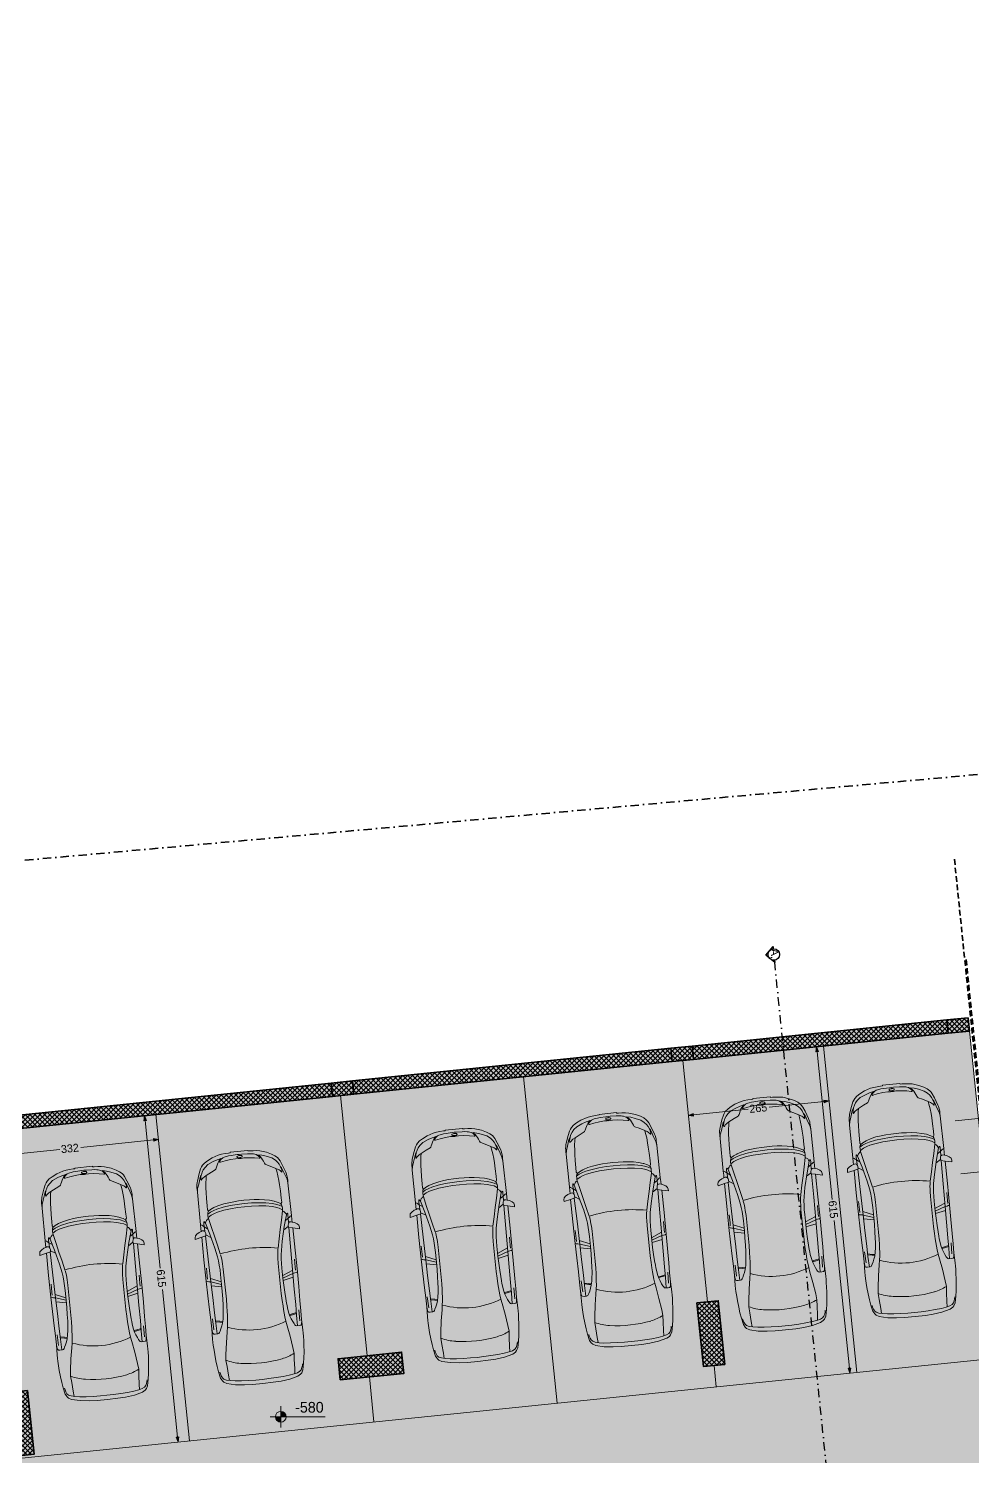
# Model space of a CAD drawing. Header units: millimetres. Extents: x 635850 to 824661, y -5878409 to -5774454.
# Drawn here: x 657951 to 675643, y -5801433 to -5774668 of the extents above; entities that cross this region are included whole.
import ezdxf

# ---------------------------------------------------------------- set-up
doc = ezdxf.new("R2010")
doc.units = ezdxf.units.MM
doc.header["$MEASUREMENT"] = 0
doc.linetypes.add('Dot & Dashed', pattern=[335.138881, 158.75, -88.194444, 0, -88.194437])
doc.linetypes.add('Hidden Line', pattern=[158.75, 105.833333, -52.916667])
for name, color, linetype, lineweight, true_color in [('A - Ndertesa 2 - 2D Drafting_Pen_No__102', 7, 'Continuous', 13, 0xcccccc), ('A - Ndertesa 2 - 2D Drafting_Pen_No__82', 7, 'Continuous', 20, 0xaaaaaa), ('A - Ndertesa 2 - Muret_Pen_No__82', 7, 'Continuous', 20, 0xaaaaaa), ('A - Ndertesa 2 - Veturat_Pen_No__102', 7, 'Continuous', 13, 0xcccccc), ('A - Ndertesa 2 - Vija e Prerjes_Pen_No__48', 7, 'Continuous', 25, 0xa80f02), ('A - Ndertesa 4 - Parcelat_Pen_No__8', 7, 'Continuous', 35, 0xa80f02), ('A - Ndërtesa 2 - Dimensionimi Bazik _Pen_No__102', 7, 'Continuous', 13, 0xcccccc), ('A - Ndërtesa 2 - Dimensionimi Bazik _Pen_No__82', 7, 'Continuous', 20, 0xaaaaaa)]:
    doc.layers.add(name, color=color, linetype=linetype, lineweight=lineweight, true_color=true_color)
for name, color, linetype, lineweight in [('A - Ndertesa 2 - 2D Drafting_Pen_No__121', 255, 'Continuous', 0), ('A - Ndertesa 2 - 2D Drafting_Pen_No__2', 8, 'Continuous', 15), ('A - Ndertesa 2 - 2D Drafting_Pen_No__6', 5, 'Continuous', 35), ('A - Ndertesa 2 - Kuotat_Pen_No__101', 252, 'Continuous', 13), ('A - Ndertesa 2 - Muret_Pen_No__22', 8, 'Continuous', 35), ('A - Ndërtesa 2 - Shtyllat_Pen_No__101', 252, 'Continuous', 13), ('A - Ndërtesa 2 - Shtyllat_Pen_No__22', 8, 'Continuous', 35), ('Drawing & Figure_Pen_No__6', 5, 'Continuous', 35)]:
    doc.layers.add(name, color=color, linetype=linetype, lineweight=lineweight)
for name, color, linetype in [('A - Ndertesa 2 - Kuotat', 7, 'Continuous'), ('A - Ndertesa 2 - Muret', 7, 'Continuous'), ('A - Ndertesa 2 - Vija e Prerjes', 7, 'Continuous'), ('A - Ndërtesa 2 - Dimensionimi Bazik', 7, 'Continuous'), ('A - Ndërtesa 2 - Shtyllat', 7, 'Continuous')]:
    doc.layers.add(name, color=color, linetype=linetype)
doc.styles.add('GENERATED_STYLE_1', font='GOTHIC.TTF')
doc.dimstyles.new('GENERATED_STYLE__1', dxfattribs={"dimtxt": 150, "dimasz": 91.78744, "dimexe": 0.18, "dimexo": 0.0625, "dimgap": 0, "dimtad": 0, "dimdec": 0, "dimlfac": 0.1, "dimzin": 0, "dimdsep": 46, "dimtxsty": 'GENERATED_STYLE_1', "dimblk": 'ARROWHEAD_5', "dimblk1": 'ARROWHEAD_5', "dimblk2": 'ARROWHEAD_5', "dimcen": 0.09, "dimse1": 1, "dimse2": 1, "dimclrd": 256, "dimclre": 256, "dimclrt": 256, "dimadec": 0, "dimazin": 0, "dimtfac": 1, "dimtdec": 4, "dimtmove": 0, "dimatfit": 3, "dimfxl": 0, "dimtolj": 1, "dimtzin": 0, "dimarcsym": 0})
pattern_1 = [(45, (664183.82, -5827429.525), (-45.96194, 45.96194), []), (135, (664183.82, -5827429.525), (45.96194, 45.96194), [])]

# ---------------------------------------------------------------- blocks, each defined once
blk = doc.blocks.new('Wall_44', base_point=(675560, -5793211))
at = {"layer": 'A - Ndertesa 2 - Muret_Pen_No__82', "linetype": 'Continuous', "lineweight": 20, "true_color": 0xaaaaaa}
h = blk.add_hatch(dxfattribs=at)
h.set_pattern_fill('Concrete_Block', color=253, style=0, pattern_type=2)
h.set_pattern_definition(pattern_1)
h.paths.add_polyline_path([(670387, -5793741), (670413, -5793990), (675188, -5793500), (675162, -5793251)])
h = blk.add_hatch(dxfattribs=at)
h.set_pattern_fill('Concrete_Block', color=253, style=0, pattern_type=2)
h.set_pattern_definition(pattern_1)
h.paths.add_polyline_path([(664021, -5794394), (664046, -5794643), (670015, -5794031), (669990, -5793782)])
h = blk.add_hatch(dxfattribs=at)
h.set_pattern_fill('Concrete_Block', color=253, style=0, pattern_type=2)
h.set_pattern_definition(pattern_1)
h.paths.add_polyline_path([(657406, -5795073), (657431, -5795322), (663648, -5794684), (663623, -5794435)])
h = blk.add_hatch(dxfattribs=at)
h.set_pattern_fill('Concrete_Block', color=253, style=0, pattern_type=2)
h.set_pattern_definition(pattern_1)
h.paths.add_polyline_path([(652531, -5795573), (652557, -5795822), (657033, -5795363), (657008, -5795114)])
h = blk.add_hatch(dxfattribs=at)
h.set_pattern_fill('Concrete_Block', color=253, style=0, pattern_type=2)
h.set_pattern_definition(pattern_1)
h.paths.add_polyline_path([(645663, -5796278), (645688, -5796526), (650468, -5796036), (650442, -5795787)])
h = blk.add_hatch(dxfattribs=at)
h.set_pattern_fill('Concrete_Block', color=253, style=0, pattern_type=2)
h.set_pattern_definition(pattern_1)
h.paths.add_polyline_path([(650840, -5795747), (650866, -5795995), (652159, -5795863), (652133, -5795614)])
at = {"layer": 'A - Ndertesa 2 - Muret_Pen_No__22', "color": 8, "linetype": 'Continuous', "lineweight": 35, "flags": 128}
for points in [[(675162, -5793251), (670387, -5793741)], [(670413, -5793990), (675188, -5793500)], [(669990, -5793782), (664021, -5794394)], [(664046, -5794643), (670015, -5794031)], [(663623, -5794435), (657406, -5795073)], [(657431, -5795322), (663648, -5794684)], [(657008, -5795114), (652531, -5795573)], [(652557, -5795822), (657033, -5795363)], [(650442, -5795787), (645663, -5796278)], [(652133, -5795614), (650840, -5795747)], [(650866, -5795995), (652159, -5795863)], [(645688, -5796526), (650468, -5796036)]]:
    blk.add_lwpolyline(points, dxfattribs=at)
blk = doc.blocks.new('Column_64', base_point=(663835, -5794539))
at = {"layer": 'A - Ndërtesa 2 - Shtyllat_Pen_No__101', "linetype": 'Continuous', "lineweight": 13}
h = blk.add_hatch(dxfattribs=at)
h.set_pattern_fill('Concrete_Block', color=252, style=0, pattern_type=2)
h.set_pattern_definition(pattern_1)
h.paths.add_polyline_path([(663623, -5794435), (663648, -5794684), (664046, -5794643), (664021, -5794394)])
at = {"layer": 'A - Ndërtesa 2 - Shtyllat_Pen_No__22', "color": 8, "linetype": 'Continuous', "lineweight": 35, "flags": 128}
blk.add_lwpolyline([(663623, -5794435), (664021, -5794394), (664046, -5794643), (663648, -5794684)], close=True, dxfattribs=at)
blk = doc.blocks.new('Column_74', base_point=(670201, -5793886))
at = {"layer": 'A - Ndërtesa 2 - Shtyllat_Pen_No__101', "linetype": 'Continuous', "lineweight": 13}
h = blk.add_hatch(dxfattribs=at)
h.set_pattern_fill('Concrete_Block', color=252, style=0, pattern_type=2)
h.set_pattern_definition(pattern_1)
h.paths.add_polyline_path([(669990, -5793782), (670015, -5794031), (670413, -5793990), (670387, -5793741)])
at = {"layer": 'A - Ndërtesa 2 - Shtyllat_Pen_No__22', "color": 8, "linetype": 'Continuous', "lineweight": 35, "flags": 128}
blk.add_lwpolyline([(669990, -5793782), (670387, -5793741), (670413, -5793990), (670015, -5794031)], close=True, dxfattribs=at)
blk = doc.blocks.new('Column_75', base_point=(675374, -5793355))
at = {"layer": 'A - Ndërtesa 2 - Shtyllat_Pen_No__101', "linetype": 'Continuous', "lineweight": 13}
h = blk.add_hatch(dxfattribs=at)
h.set_pattern_fill('Concrete_Block', color=252, style=0, pattern_type=2)
h.set_pattern_definition(pattern_1)
h.paths.add_polyline_path([(675162, -5793251), (675188, -5793500), (675586, -5793459), (675560, -5793211)])
at = {"layer": 'A - Ndërtesa 2 - Shtyllat_Pen_No__22', "color": 8, "linetype": 'Continuous', "lineweight": 35, "flags": 128}
blk.add_lwpolyline([(675162, -5793251), (675560, -5793211), (675586, -5793459), (675188, -5793500)], close=True, dxfattribs=at)
blk = doc.blocks.new('Column_81', base_point=(664368, -5799739))
at = {"layer": 'A - Ndërtesa 2 - Shtyllat_Pen_No__101', "linetype": 'Continuous', "lineweight": 13}
h = blk.add_hatch(dxfattribs=at)
h.set_pattern_fill('Concrete_Block', color=252, style=0, pattern_type=2)
h.set_pattern_definition(pattern_1)
h.paths.add_polyline_path([(663792, -5799999), (664985, -5799876), (664944, -5799478), (663751, -5799601)])
at = {"layer": 'A - Ndërtesa 2 - Shtyllat_Pen_No__22', "color": 8, "linetype": 'Continuous', "lineweight": 35, "flags": 128}
blk.add_lwpolyline([(663792, -5799999), (663751, -5799601), (664944, -5799478), (664985, -5799876)], close=True, dxfattribs=at)
blk = doc.blocks.new('Column_90', base_point=(670739, -5799133))
at = {"layer": 'A - Ndërtesa 2 - Shtyllat_Pen_No__101', "linetype": 'Continuous', "lineweight": 13}
h = blk.add_hatch(dxfattribs=at)
h.set_pattern_fill('Concrete_Block', color=252, style=0, pattern_type=2)
h.set_pattern_definition(pattern_1)
h.paths.add_polyline_path([(670479, -5798556), (670602, -5799750), (671000, -5799709), (670877, -5798515)])
at = {"layer": 'A - Ndërtesa 2 - Shtyllat_Pen_No__22', "color": 8, "linetype": 'Continuous', "lineweight": 35, "flags": 128}
blk.add_lwpolyline([(670479, -5798556), (670877, -5798515), (671000, -5799709), (670602, -5799750)], close=True, dxfattribs=at)
blk = doc.blocks.new('Column_97', base_point=(657794, -5800815))
at = {"layer": 'A - Ndërtesa 2 - Shtyllat_Pen_No__101', "linetype": 'Continuous', "lineweight": 13}
h = blk.add_hatch(dxfattribs=at)
h.set_pattern_fill('Concrete_Block', color=252, style=0, pattern_type=2)
h.set_pattern_definition(pattern_1)
h.paths.add_polyline_path([(657533, -5800239), (657656, -5801432), (658054, -5801392), (657931, -5800198)])
at = {"layer": 'A - Ndërtesa 2 - Shtyllat_Pen_No__22', "color": 8, "linetype": 'Continuous', "lineweight": 35, "flags": 128}
blk.add_lwpolyline([(657533, -5800239), (657931, -5800198), (658054, -5801392), (657656, -5801432)], close=True, dxfattribs=at)
blk = doc.blocks.new('Car 05 25_2')
at = {"layer": 'A - Ndertesa 2 - Veturat_Pen_No__102', "color": 254, "linetype": 'Continuous', "lineweight": 13, "true_color": 0xcccccc}
for p, q in [((125, 791), (129, 820)), ((129, 820), (139, 832)), ((139, 832), (165, 840)), ((165, 840), (195, 844)), ((195, 844), (231, 846)), ((211, 809), (418, 816)), ((1115, 809), (1109, 774)), ((1120, 833), (1115, 809)), ((1121, 838), (1120, 836)), ((1120, 836), (1120, 833)), ((1130, 859), (1121, 838)), ((1163, 830), (1220, 829)), ((1220, 829), (1370, 831)), ((1958, 858), (1977, 777)), ((2075, 836), (2068, 858)), ((2070, 800), (2075, 809)), ((2075, 809), (2075, 836)), ((2148, 790), (2167, 814)), ((2167, 814), (2182, 834)), ((2182, 834), (2193, 856)), ((2808, 853), (2877, 843)), ((2877, 843), (2954, 814)), ((2904, 833), (2905, 833)), ((2954, 814), (3076, 775)), ((-768, 602), (-783, 510)), ((-768, 602), (-751, 670)), ((-764, 617), (-666, 624)), ((-729, 716), (-751, 670)), ((-701, 743), (-729, 716)), ((-665, 761), (-701, 743)), ((-666, 624), (-501, 634)), ((-627, 772), (-665, 761)), ((-595, 778), (-627, 772)), ((-501, 634), (-383, 642)), ((-383, 642), (-274, 631)), ((-274, 631), (-56, 601)), ((-56, 601), (146, 567)), ((126, 744), (125, 791)), ((327, 762), (125, 756)), ((132, 723), (126, 744)), ((147, 711), (132, 723)), ((146, 567), (233, 552)), ((171, 697), (147, 711)), ((213, 677), (171, 697)), ((266, 655), (213, 677)), ((233, 552), (315, 541)), ((319, 636), (266, 655)), ((315, 541), (384, 535)), ((393, 618), (319, 636)), ((522, 765), (327, 762)), ((339, 683), (330, 634)), ((355, 762), (339, 683)), ((357, 683), (347, 629)), ((373, 763), (357, 683)), ((475, 607), (393, 618)), ((521, 602), (475, 607)), ((570, 597), (521, 602)), ((814, 769), (522, 765)), ((653, 591), (570, 597)), ((773, 585), (653, 591)), ((907, 580), (773, 585)), ((1109, 774), (814, 769)), ((1042, 578), (907, 580)), ((1036, 773), (997, 579)), ((1042, 578), (1108, 774)), ((1228, 578), (1042, 578)), ((1173, 775), (1090, 578)), ((1109, 774), (1538, 780)), ((1316, 580), (1228, 578)), ((1403, 584), (1316, 580)), ((1484, 590), (1403, 584)), ((1562, 601), (1484, 590)), ((1538, 780), (1975, 786)), ((1554, 533), (1597, 541)), ((1730, 634), (1562, 601)), ((1597, 541), (1597, 541)), ((1611, 544), (1780, 582)), ((2000, 702), (1730, 634)), ((1780, 582), (1953, 621)), ((1939, 686), (1996, 777)), ((1953, 621), (2122, 660)), ((1977, 777), (2020, 777)), ((2000, 702), (2214, 763)), ((2020, 777), (2044, 783)), ((2044, 783), (2063, 792)), ((2063, 792), (2070, 800)), ((2069, 788), (2065, 794)), ((2069, 788), (2148, 790)), ((2107, 732), (2148, 790)), ((2122, 660), (2294, 698)), ((2148, 790), (2206, 792)), ((2206, 792), (2227, 791)), ((2227, 770), (2214, 763)), ((2214, 763), (2238, 752)), ((2227, 791), (2233, 790)), ((2234, 774), (2227, 770)), ((2233, 790), (2238, 787)), ((2238, 777), (2234, 774)), ((2241, 784), (2238, 787)), ((2238, 777), (2241, 781)), ((2238, 752), (2259, 740)), ((2241, 781), (2241, 784)), ((2259, 740), (2269, 731)), ((2269, 731), (2279, 722)), ((2279, 722), (2294, 698)), ((2294, 698), (2317, 701)), ((2294, 698), (2294, 698)), ((2317, 701), (2346, 703)), ((2355, 640), (2317, 701)), ((2346, 703), (2379, 702)), ((2380, 575), (2355, 640)), ((2410, 649), (2379, 702)), ((2379, 702), (2411, 694)), ((2397, 514), (2380, 575)), ((2436, 583), (2410, 649)), ((2411, 694), (2411, 694)), ((2429, 682), (2411, 694)), ((2429, 682), (2457, 700)), ((2429, 682), (2429, 682)), ((2429, 682), (2457, 640)), ((2454, 522), (2436, 583)), ((2457, 700), (2535, 698)), ((2457, 640), (2487, 574)), ((2487, 574), (2492, 562)), ((2492, 562), (2518, 477)), ((2535, 698), (2535, 698)), ((2535, 698), (2673, 696)), ((2673, 696), (2787, 691)), ((2787, 691), (2868, 687)), ((2868, 687), (2960, 679)), ((2960, 679), (2868, 687)), ((2960, 679), (3047, 666)), ((3022, 758), (3024, 762)), ((3024, 754), (3022, 758)), ((3024, 762), (3035, 765)), ((3038, 743), (3024, 754)), ((3035, 765), (3047, 764)), ((3051, 731), (3038, 743)), ((3047, 764), (3061, 763)), ((3047, 666), (3100, 657)), ((3065, 715), (3051, 731)), ((3061, 763), (3090, 757)), ((3077, 698), (3065, 715)), ((3100, 763), (3076, 775)), ((3100, 657), (3077, 698)), ((3090, 757), (3108, 751)), ((3114, 753), (3100, 763)), ((3153, 554), (3100, 657)), ((3108, 751), (3123, 746)), ((3123, 746), (3114, 753)), ((3170, 727), (3123, 746)), ((3190, 476), (3153, 554)), ((3212, 701), (3170, 727)), ((3254, 663), (3212, 701)), ((3302, 603), (3254, 663)), ((3302, 603), (3346, 501)), ((-795, 391), (-802, 259)), ((-783, 510), (-795, 391)), ((384, 535), (454, 530)), ((454, 530), (526, 526)), ((526, 526), (628, 522)), ((628, 522), (757, 518)), ((757, 518), (1323, 518)), ((1323, 518), (1420, 522)), ((1420, 522), (1467, 524)), ((1467, 524), (1511, 528)), ((1511, 528), (1554, 533)), ((2419, 396), (2397, 514)), ((2434, 266), (2419, 396)), ((2478, 401), (2454, 522)), ((2494, 269), (2478, 401)), ((2503, 133), (2494, 269)), ((2518, 477), (2538, 384)), ((2538, 384), (2551, 286)), ((2551, 286), (2560, 194)), ((3199, 467), (3190, 476)), ((3221, 454), (3199, 467)), ((3256, 439), (3221, 454)), ((3288, 425), (3256, 439)), ((3319, 408), (3288, 425)), ((3353, 384), (3319, 408)), ((3325, 377), (3321, 370)), ((3321, 370), (3321, 362)), ((3321, 362), (3338, 277)), ((3328, 380), (3325, 377)), ((3338, 379), (3328, 380)), ((3364, 358), (3338, 379)), ((3338, 277), (3352, 173)), ((3346, 501), (3374, 420)), ((3377, 360), (3353, 384)), ((3397, 316), (3364, 358)), ((3391, 344), (3374, 420)), ((3391, 344), (3377, 360)), ((3408, 289), (3397, 316)), ((3408, 289), (3414, 267)), ((-807, 125), (-808, 0)), ((-807, -125), (-808, 0)), ((-802, 259), (-807, 125)), ((2442, 132), (2434, 266)), ((2444, 0), (2442, 132)), ((2444, 0), (2442, -132)), ((2506, 0), (2503, 133)), ((2560, 194), (2564, 101)), ((2564, 101), (2566, 0)), ((2564, -101), (2566, 0)), ((3352, 173), (3358, 76)), ((3354, 28), (3358, 76)), ((3354, 28), (3354, -1)), ((3354, -28), (3354, 1)), ((3371, 12), (3370, -1)), ((3371, -12), (3370, 1)), ((3372, 24), (3371, 12)), ((3376, 39), (3372, 24)), ((3382, 47), (3376, 39)), ((3386, 48), (3382, 47)), ((3386, 48), (3394, 48)), ((3399, 47), (3394, 48)), ((3404, 39), (3399, 47)), ((3404, 39), (3408, 24)), ((3408, 24), (3410, 8)), ((3410, 8), (3410, 0)), ((3414, 267), (3418, 243)), ((3418, 243), (3424, 201)), ((3424, 201), (3428, 152)), ((3432, 40), (3428, 152)), ((3432, 57), (3432, 57)), ((3432, 0), (3432, 40)), ((3432, 0), (3432, -40)), ((-802, -259), (-807, -125)), ((-795, -391), (-802, -259)), ((2434, -266), (2419, -396)), ((2442, -132), (2434, -266)), ((2503, -133), (2494, -269)), ((2506, 0), (2503, -133)), ((2551, -286), (2560, -194)), ((2560, -194), (2564, -101)), ((3338, -277), (3352, -173)), ((3352, -173), (3358, -76)), ((3354, -28), (3358, -76)), ((3372, -24), (3371, -12)), ((3376, -39), (3372, -24)), ((3382, -47), (3376, -39)), ((3386, -48), (3382, -47)), ((3386, -48), (3394, -48)), ((3399, -47), (3394, -48)), ((3404, -39), (3399, -47)), ((3404, -39), (3408, -24)), ((3408, -24), (3410, -8)), ((3408, -289), (3414, -267)), ((3410, -8), (3410, 0)), ((3414, -267), (3418, -243)), ((3418, -243), (3424, -201)), ((3424, -201), (3428, -152)), ((3432, -40), (3428, -152)), ((3432, -57), (3432, -57)), ((-783, -510), (-795, -391)), ((-768, -602), (-783, -510)), ((315, -541), (384, -535)), ((384, -535), (454, -530)), ((454, -530), (526, -526)), ((526, -526), (628, -522)), ((628, -522), (757, -518)), ((757, -518), (1323, -518)), ((1323, -518), (1420, -522)), ((1420, -522), (1467, -524)), ((1467, -524), (1511, -528)), ((1511, -528), (1554, -533)), ((1554, -533), (1597, -541)), ((2397, -514), (2380, -575)), ((2419, -396), (2397, -514)), ((2454, -522), (2436, -583)), ((2478, -401), (2454, -522)), ((2494, -269), (2478, -401)), ((2492, -562), (2518, -477)), ((2518, -477), (2538, -384)), ((2538, -384), (2551, -286)), ((3190, -476), (3153, -554)), ((3199, -467), (3190, -476)), ((3221, -454), (3199, -467)), ((3256, -439), (3221, -454)), ((3288, -425), (3256, -439)), ((3319, -408), (3288, -425)), ((3302, -603), (3346, -501)), ((3353, -384), (3319, -408)), ((3321, -362), (3338, -277)), ((3321, -370), (3321, -362)), ((3325, -377), (3321, -370)), ((3328, -380), (3325, -377)), ((3338, -379), (3328, -380)), ((3364, -358), (3338, -379)), ((3346, -501), (3374, -420)), ((3377, -360), (3353, -384)), ((3397, -316), (3364, -358)), ((3391, -344), (3374, -420)), ((3391, -344), (3377, -360)), ((3408, -289), (3397, -316)), ((-768, -602), (-751, -670)), ((-764, -617), (-666, -624)), ((-729, -716), (-751, -670)), ((-701, -743), (-729, -716)), ((-665, -761), (-701, -743)), ((-666, -624), (-501, -634)), ((-627, -772), (-665, -761)), ((-595, -778), (-627, -772)), ((-501, -634), (-383, -642)), ((-383, -642), (-274, -631)), ((-274, -631), (-56, -601)), ((-56, -601), (146, -567)), ((126, -744), (125, -791)), ((327, -762), (125, -756)), ((125, -791), (129, -820)), ((132, -723), (126, -744)), ((147, -711), (132, -723)), ((146, -567), (233, -552)), ((171, -697), (147, -711)), ((213, -677), (171, -697)), ((266, -655), (213, -677)), ((233, -552), (315, -541)), ((319, -636), (266, -655)), ((393, -618), (319, -636)), ((522, -765), (327, -762)), ((339, -683), (330, -634)), ((355, -762), (339, -683)), ((357, -683), (347, -629)), ((373, -763), (357, -683)), ((475, -607), (393, -618)), ((521, -602), (475, -607)), ((570, -597), (521, -602)), ((814, -769), (522, -765)), ((653, -591), (570, -597)), ((773, -585), (653, -591)), ((907, -580), (773, -585)), ((1109, -774), (814, -769)), ((1042, -578), (907, -580)), ((1036, -773), (997, -579)), ((1042, -578), (1108, -774)), ((1228, -578), (1042, -578)), ((1173, -775), (1090, -578)), ((1109, -774), (1538, -780)), ((1115, -809), (1109, -774)), ((1316, -580), (1228, -578)), ((1403, -584), (1316, -580)), ((1484, -590), (1403, -584)), ((1562, -601), (1484, -590)), ((1538, -780), (1975, -786)), ((1730, -634), (1562, -601)), ((1597, -541), (1597, -541)), ((1611, -544), (1780, -582)), ((2000, -702), (1730, -634)), ((1780, -582), (1953, -621)), ((1939, -686), (1996, -777)), ((1953, -621), (2122, -660)), ((1958, -858), (1977, -777)), ((1977, -777), (2020, -777)), ((2000, -702), (2214, -763)), ((2020, -777), (2044, -783)), ((2044, -783), (2063, -792)), ((2063, -792), (2070, -800)), ((2069, -788), (2065, -794)), ((2069, -788), (2148, -790)), ((2070, -800), (2075, -809)), ((2107, -732), (2148, -790)), ((2122, -660), (2294, -698)), ((2148, -790), (2167, -814)), ((2148, -790), (2206, -792)), ((2206, -792), (2227, -791)), ((2214, -763), (2238, -752)), ((2227, -770), (2214, -763)), ((2234, -774), (2227, -770)), ((2227, -791), (2233, -790)), ((2233, -790), (2238, -787)), ((2238, -777), (2234, -774)), ((2238, -752), (2259, -740)), ((2238, -777), (2241, -781)), ((2241, -784), (2238, -787)), ((2241, -781), (2241, -784)), ((2259, -740), (2269, -731)), ((2269, -731), (2279, -722)), ((2279, -722), (2294, -698)), ((2294, -698), (2317, -701)), ((2294, -698), (2294, -698)), ((2355, -640), (2317, -701)), ((2317, -701), (2346, -703)), ((2346, -703), (2379, -702)), ((2380, -575), (2355, -640)), ((2410, -649), (2379, -702)), ((2379, -702), (2411, -694)), ((2436, -583), (2410, -649)), ((2429, -682), (2411, -694)), ((2411, -694), (2411, -694)), ((2429, -682), (2457, -640)), ((2429, -682), (2429, -682)), ((2429, -682), (2457, -700)), ((2457, -640), (2487, -574)), ((2457, -700), (2535, -698)), ((2487, -574), (2492, -562)), ((2535, -698), (2673, -696)), ((2535, -698), (2535, -698)), ((2673, -696), (2787, -691)), ((2787, -691), (2868, -687)), ((2868, -687), (2960, -679)), ((2960, -679), (2868, -687)), ((2954, -814), (3076, -775)), ((2960, -679), (3047, -666)), ((3024, -754), (3022, -758)), ((3022, -758), (3024, -762)), ((3038, -743), (3024, -754)), ((3024, -762), (3035, -765)), ((3035, -765), (3047, -764)), ((3051, -731), (3038, -743)), ((3047, -666), (3100, -657)), ((3047, -764), (3061, -763)), ((3065, -715), (3051, -731)), ((3061, -763), (3090, -757)), ((3077, -698), (3065, -715)), ((3100, -763), (3076, -775)), ((3100, -657), (3077, -698)), ((3090, -757), (3108, -751)), ((3153, -554), (3100, -657)), ((3114, -753), (3100, -763)), ((3108, -751), (3123, -746)), ((3123, -746), (3114, -753)), ((3170, -727), (3123, -746)), ((3212, -701), (3170, -727)), ((3254, -663), (3212, -701)), ((3302, -603), (3254, -663)), ((129, -820), (139, -832)), ((139, -832), (165, -840)), ((165, -840), (195, -844)), ((195, -844), (231, -846)), ((211, -809), (418, -816)), ((1120, -833), (1115, -809)), ((1120, -836), (1120, -833)), ((1121, -838), (1120, -836)), ((1130, -859), (1121, -838)), ((1163, -830), (1220, -829)), ((1220, -829), (1370, -831)), ((2075, -836), (2068, -858)), ((2075, -809), (2075, -836)), ((2167, -814), (2182, -834)), ((2182, -834), (2193, -856)), ((2808, -853), (2877, -843)), ((2877, -843), (2954, -814))]:
    blk.add_line(p, q, dxfattribs=at)
at = {"layer": 'A - Ndertesa 2 - Veturat_Pen_No__102', "color": 254, "linetype": 'Continuous', "lineweight": 13, "true_color": 0xcccccc, "flags": 128}
blk.add_lwpolyline([(-483, -817), (-372, -830), (-252, -841), (-168, -845), (-78, -851), (-24, -852), (40, -852), (231, -846), (400, -848), (591, -852), (857, -856), (1130, -859), (1536, -860), (1958, -858), (1929, -983), (1961, -983), (1997, -975), (2027, -945), (2055, -898), (2068, -858), (2120, -857), (2193, -856), (2808, -853), (2856, -853), (2891, -853), (2923, -852), (2945, -849), (2990, -840), (3014, -833), (3154, -783), (3236, -748), (3269, -728), (3299, -706), (3337, -663), (3374, -604), (3418, -513), (3457, -393), (3468, -331), (3474, -264), (3478, -200), (3479, -165), (3490, -165), (3490, 165), (3479, 165), (3478, 200), (3474, 264), (3468, 331), (3457, 393), (3418, 513), (3374, 604), (3337, 663), (3299, 706), (3269, 728), (3236, 748), (3154, 783), (3014, 833), (2990, 840), (2945, 849), (2923, 852), (2891, 853), (2856, 853), (2808, 853), (2193, 856), (2120, 857), (2068, 858), (2055, 898), (2027, 945), (1997, 975), (1961, 983), (1929, 983), (1958, 858), (1536, 860), (1130, 859), (857, 856), (591, 852), (400, 848), (231, 846), (40, 852), (-24, 852), (-78, 851), (-168, 845), (-252, 841), (-372, 830), (-483, 817), (-585, 801), (-706, 776), (-758, 747), (-785, 722), (-815, 668), (-855, 511), (-875, 345), (-883, 195), (-885, 0), (-883, -195), (-875, -345), (-855, -511), (-815, -668), (-785, -722), (-758, -747), (-706, -776), (-585, -801)], close=True, dxfattribs=at)
at = {"layer": 'A - Ndertesa 2 - Veturat_Pen_No__102', "color": 254, "linetype": 'Continuous', "lineweight": 13, "true_color": 0xcccccc}
for centre, radius, start, end in [((493, 218), 973, 154.1545, 170.9117), ((1650, 0), 1520, 158.6992, 201.3008), ((-1245, 0), 2907, 349.2142, 10.7858), ((1856, -2), 2354, 170.8804, 189.9223), ((493, -218), 973, 191.2305, 205.8455)]:
    blk.add_arc(centre, radius, start, end, dxfattribs=at)
blk = doc.blocks.new('Dimension_1', base_point=(662678, -5800689))
at = {"layer": 'A - Ndertesa 2 - Kuotat_Pen_No__101', "linetype": 'Continuous', "lineweight": 13}
for points in [[(662678, -5800689), (662778, -5800689), (662771, -5800651), (662749, -5800618), (662717, -5800597), (662678, -5800589)], [(662678, -5800689), (662578, -5800689), (662586, -5800727), (662608, -5800760), (662640, -5800782), (662678, -5800789)]]:
    blk.add_hatch(color=252, dxfattribs=at).paths.add_polyline_path(points)
at = {"layer": 'A - Ndertesa 2 - Kuotat_Pen_No__101', "color": 252, "linetype": 'Continuous', "lineweight": 13}
for p, q in [((662678, -5800889), (662678, -5800489)), ((662478, -5800689), (662878, -5800689)), ((662878, -5800689), (663510, -5800689))]:
    blk.add_line(p, q, dxfattribs=at)
blk.add_circle((662678, -5800689), 100, dxfattribs=at)
at = {"layer": 'A - Ndertesa 2 - Kuotat_Pen_No__101', "color": 252, "lineweight": 13, "insert": (662947, -5800614), "char_height": 200, "attachment_point": 7, "style": 'GENERATED_STYLE_1'}
blk.add_mtext('\\A1;{\\pql;\\fCentury Gothic|b0|i0|c0|p34;-580}', dxfattribs=at)
blk = doc.blocks.new('*D1481', base_point=(664184, -5827430))
at = {"layer": 'A - Ndërtesa 2 - Dimensionimi Bazik _Pen_No__102', "linetype": 'Continuous', "lineweight": 13, "true_color": 0xcccccc}
for points in [[(672720, -5793753), (672705, -5793849), (672755, -5793844)], [(673348, -5799872), (673363, -5799776), (673313, -5799781)]]:
    blk.add_hatch(color=254, dxfattribs=at).paths.add_polyline_path(points)
at = {"layer": 'A - Ndërtesa 2 - Dimensionimi Bazik _Pen_No__102', "color": 254, "linetype": 'Continuous', "lineweight": 13, "true_color": 0xcccccc}
for p, q in [((672720, -5793753), (672705, -5793849)), ((672755, -5793844), (672705, -5793849)), ((672720, -5793753), (672755, -5793844)), ((673014, -5796614), (672730, -5793846)), ((673338, -5799779), (673054, -5797011)), ((673313, -5799781), (673363, -5799776)), ((673348, -5799872), (673313, -5799781)), ((673348, -5799872), (673363, -5799776))]:
    blk.add_line(p, q, dxfattribs=at)
at = {"layer": 'A - Ndërtesa 2 - Dimensionimi Bazik _Pen_No__82', "color": 253, "lineweight": 20, "true_color": 0xaaaaaa, "insert": (672941, -5796645), "char_height": 150, "attachment_point": 7, "rotation": 275.8571, "style": 'GENERATED_STYLE_1'}
blk.add_mtext('\\A1;{\\pql;\\fCentury Gothic|b0|i0|c0|p34;615}', dxfattribs=at)
blk = doc.blocks.new('ARROWHEAD_5')
at = {"linetype": 'Continuous', "lineweight": 0}
blk.add_hatch(color=0, dxfattribs=at).paths.add_polyline_path([(-1, 0.2679), (0, 0), (-1, -0.2679)])
at = {"color": 0, "linetype": 'Continuous', "lineweight": 0}
blk.add_line((0, 0), (-1, 0), dxfattribs=at)
blk = doc.blocks.new('*D1482', base_point=(664184, -5827430))
at = {"layer": 'A - Ndërtesa 2 - Dimensionimi Bazik _Pen_No__102', "linetype": 'Continuous', "lineweight": 13, "true_color": 0xcccccc}
for points in [[(672956, -5794769), (672860, -5794754), (672865, -5794803)], [(670320, -5795039), (670415, -5795055), (670410, -5795005)]]:
    blk.add_hatch(color=254, dxfattribs=at).paths.add_polyline_path(points)
at = {"layer": 'A - Ndërtesa 2 - Dimensionimi Bazik _Pen_No__102', "color": 254, "linetype": 'Continuous', "lineweight": 13, "true_color": 0xcccccc}
for p, q in [((671836, -5794884), (672863, -5794779)), ((672865, -5794803), (672860, -5794754)), ((672956, -5794769), (672860, -5794754)), ((672956, -5794769), (672865, -5794803)), ((670320, -5795039), (670410, -5795005)), ((670320, -5795039), (670415, -5795055)), ((670410, -5795005), (670415, -5795055)), ((670412, -5795030), (671439, -5794925))]:
    blk.add_line(p, q, dxfattribs=at)
at = {"layer": 'A - Ndërtesa 2 - Dimensionimi Bazik _Pen_No__82', "color": 253, "lineweight": 20, "true_color": 0xaaaaaa, "insert": (671470, -5794997), "char_height": 150, "attachment_point": 7, "rotation": 5.8571, "style": 'GENERATED_STYLE_1'}
blk.add_mtext('\\A1;{\\pql;\\fCentury Gothic|b0|i0|c0|p34;265}', dxfattribs=at)
blk = doc.blocks.new('*D1483', base_point=(664184, -5827430))
at = {"layer": 'A - Ndërtesa 2 - Dimensionimi Bazik _Pen_No__102', "linetype": 'Continuous', "lineweight": 13, "true_color": 0xcccccc}
for points in [[(660126, -5795045), (660111, -5795141), (660160, -5795136)], [(660754, -5801164), (660769, -5801068), (660719, -5801073)]]:
    blk.add_hatch(color=254, dxfattribs=at).paths.add_polyline_path(points)
at = {"layer": 'A - Ndërtesa 2 - Dimensionimi Bazik _Pen_No__102', "color": 254, "linetype": 'Continuous', "lineweight": 13, "true_color": 0xcccccc}
for p, q in [((660126, -5795045), (660111, -5795141)), ((660126, -5795045), (660160, -5795136)), ((660160, -5795136), (660111, -5795141)), ((660419, -5797906), (660135, -5795138)), ((660744, -5801071), (660460, -5798303)), ((660719, -5801073), (660769, -5801068)), ((660754, -5801164), (660719, -5801073)), ((660754, -5801164), (660769, -5801068))]:
    blk.add_line(p, q, dxfattribs=at)
at = {"layer": 'A - Ndërtesa 2 - Dimensionimi Bazik _Pen_No__82', "color": 253, "lineweight": 20, "true_color": 0xaaaaaa, "insert": (660347, -5797937), "char_height": 150, "attachment_point": 7, "rotation": 275.8571, "style": 'GENERATED_STYLE_1'}
blk.add_mtext('\\A1;{\\pql;\\fCentury Gothic|b0|i0|c0|p34;615}', dxfattribs=at)
blk = doc.blocks.new('*D1484', base_point=(664184, -5827430))
at = {"layer": 'A - Ndërtesa 2 - Dimensionimi Bazik _Pen_No__102', "linetype": 'Continuous', "lineweight": 13, "true_color": 0xcccccc}
for points in [[(660386, -5795490), (660291, -5795474), (660296, -5795524)], [(657081, -5795829), (657176, -5795844), (657171, -5795794)]]:
    blk.add_hatch(color=254, dxfattribs=at).paths.add_polyline_path(points)
at = {"layer": 'A - Ndërtesa 2 - Dimensionimi Bazik _Pen_No__102', "color": 254, "linetype": 'Continuous', "lineweight": 13, "true_color": 0xcccccc}
for p, q in [((658932, -5795639), (660293, -5795499)), ((660296, -5795524), (660291, -5795474)), ((660386, -5795490), (660291, -5795474)), ((660386, -5795490), (660296, -5795524)), ((657081, -5795829), (657171, -5795794)), ((657081, -5795829), (657176, -5795844)), ((657171, -5795794), (657176, -5795844)), ((657174, -5795819), (658535, -5795680))]:
    blk.add_line(p, q, dxfattribs=at)
at = {"layer": 'A - Ndërtesa 2 - Dimensionimi Bazik _Pen_No__82', "color": 253, "lineweight": 20, "true_color": 0xaaaaaa, "insert": (658566, -5795752), "char_height": 150, "attachment_point": 7, "rotation": 5.8571, "style": 'GENERATED_STYLE_1'}
blk.add_mtext('\\A1;{\\pql;\\fCentury Gothic|b0|i0|c0|p34;332}', dxfattribs=at)
blk = doc.blocks.new('Cutting Plane_1', base_point=(675455, -5826483))
at = {"layer": 'A - Ndertesa 2 - Vija e Prerjes_Pen_No__48', "color": 14, "linetype": 'Continuous', "lineweight": 25, "true_color": 0xa80f02}
for p, q in [((671771, -5792040), (671905, -5791875)), ((671936, -5792174), (671771, -5792040)), ((671905, -5791875), (671909, -5791919)), ((671931, -5792130), (671936, -5792174))]:
    blk.add_line(p, q, dxfattribs=at)
at = {"layer": 'A - Ndertesa 2 - Vija e Prerjes_Pen_No__48', "color": 14, "linetype": 'Dot & Dashed', "lineweight": 25, "true_color": 0xa80f02}
blk.add_line((675440, -5826334), (671936, -5792174), dxfattribs=at)
at = {"layer": 'A - Ndertesa 2 - Vija e Prerjes_Pen_No__48', "color": 14, "linetype": 'Continuous', "lineweight": 25, "true_color": 0xa80f02}
blk.add_circle((671920, -5792024), 106, dxfattribs=at)
at = {"layer": 'A - Ndertesa 2 - Vija e Prerjes_Pen_No__48', "color": 14, "lineweight": 25, "true_color": 0xa80f02, "insert": (671826, -5791925), "char_height": 150, "attachment_point": 7, "rotation": 275.8571, "style": 'GENERATED_STYLE_1'}
blk.add_mtext('\\A1;{\\pql;\\pt0;\\fCentury Gothic|b0|i0|c0|p34;A,}', dxfattribs=at)

msp = doc.modelspace()

# ---------------------------------------------------------------- hatches: boundary and pattern name
at = {"layer": 'A - Ndertesa 2 - 2D Drafting_Pen_No__121', "linetype": 'Continuous', "lineweight": 0, "true_color": 0x3f3f3f}
msp.add_hatch(color=250, dxfattribs=at).paths.add_polyline_path([(675560.3, -5793210.7), (676734.1, -5804653.3), (677884.2, -5815864.6), (678448.4, -5821364.6), (678862.1, -5825397.4), (667616.7, -5826070.1), (648434.7, -5827217.5), (645265, -5796318.5)])

# ---------------------------------------------------------------- linework, layer by layer
at = {"layer": 'A - Ndertesa 2 - 2D Drafting_Pen_No__102', "color": 254, "linetype": 'Continuous', "lineweight": 13, "true_color": 0xcccccc, "flags": 128}
for points in [[(675320.4, -5795143.2), (703173.4, -5792285.9)], [(675422.5, -5796138), (703819.5, -5793224.9)], [(672850.2, -5793740), (673477.8, -5799858.3)], [(670214, -5794010.4), (670678.2, -5798535.8)], [(667229.7, -5794316.6), (667857.3, -5800434.9)], [(663797.7, -5794668.6), (664297.7, -5799543.5)], [(660338.3, -5795023.5), (660966, -5801141.8)], [(670800.7, -5799729.5), (670841.6, -5800128.7)], [(664338.6, -5799941.4), (664425.3, -5800787)]]:
    msp.add_lwpolyline(points, dxfattribs=at)
at = {"layer": 'A - Ndertesa 2 - 2D Drafting_Pen_No__2', "color": 8, "linetype": 'Continuous', "lineweight": 15, "flags": 128}
msp.add_lwpolyline([(675560.3, -5793210.7), (676734.1, -5804653.3), (677884.2, -5815864.6), (678448.4, -5821364.6), (678862.1, -5825397.4), (667616.7, -5826070.1), (648434.7, -5827217.5), (645265, -5796318.5)], close=True, dxfattribs=at)
at = {"layer": 'A - Ndertesa 2 - 2D Drafting_Pen_No__6', "color": 5, "linetype": 'Hidden Line', "lineweight": 35, "flags": 128}
msp.add_lwpolyline([(675305.7, -5790239.3), (678986, -5826115.6)], dxfattribs=at)
at = {"layer": 'A - Ndertesa 2 - 2D Drafting_Pen_No__82', "color": 253, "linetype": 'Continuous', "lineweight": 20, "true_color": 0xaaaaaa, "flags": 128}
msp.add_lwpolyline([(676213.6, -5799579), (653980.3, -5801859.8, 0.4142136), (651748.5, -5804601.8), (653210.8, -5818856.4)], format="xyb", dxfattribs=at)
at = {"layer": 'A - Ndertesa 4 - Parcelat_Pen_No__8', "color": 14, "linetype": 'Dot & Dashed', "lineweight": 35, "true_color": 0xa80f02, "flags": 128}
msp.add_lwpolyline([(733761.3, -5782580), (734384.5, -5782511.6), (739483.2, -5781910.3), (747197.4, -5781000), (784230.8, -5776632.3), (793698.8, -5776099.1), (819130, -5774668.2), (819631.1, -5776866.2), (819788.1, -5808768.6), (819746.4, -5820701.6), (819743.1, -5821766.1), (820301.5, -5825616.4), (821512.9, -5834119.4), (824288.1, -5853609.9), (824291, -5858767), (824299.3, -5867013.6), (824597.3, -5875197.7), (824661.3, -5876965.6), (784564.9, -5878321), (781955.6, -5878409.2), (781730.2, -5866302.9), (775348.1, -5866126), (752901.9, -5864556.1), (751179, -5864553.9), (727260.7, -5864453.7), (725402.9, -5864686.4), (718860.6, -5865507.5), (710389, -5865868.7), (686520.5, -5865695.5), (678720.9, -5864781.6), (675513.9, -5865184.2), (661350.7, -5864944.6), (635849.7, -5864460.6), (638063.7, -5831999.5), (638105, -5831384.7), (638101.8, -5831365), (638115.5, -5831200.6), (639884.7, -5813259.3), (641769, -5794156.2), (641993.7, -5791687.6), (680547, -5788218.5), (691950.8, -5787192.6), (699894.6, -5786316.7)], close=True, dxfattribs=at)
at = {"layer": 'Drawing & Figure_Pen_No__6', "color": 5, "linetype": 'Hidden Line', "lineweight": 35, "flags": 128}
msp.add_lwpolyline([(675525, -5792119.9), (678979.9, -5825797.6)], dxfattribs=at)

# ---------------------------------------------------------------- block references
at = {"layer": 'A - Ndertesa 2 - Kuotat', "color": 252, "linetype": 'Continuous', "lineweight": 13}
msp.add_blockref('Dimension_1', (662678.2, -5800689.1), dxfattribs=at)
at = {"layer": 'A - Ndertesa 2 - Muret', "color": 8, "lineweight": 35}
msp.add_blockref('Wall_44', (675560.3, -5793210.7), dxfattribs=at)
at = {"layer": 'A - Ndertesa 2 - Veturat_Pen_No__102', "color": 254, "linetype": 'Continuous', "lineweight": 13, "true_color": 0xcccccc, "zscale": 1000, "rotation": 95.85708196373089}
for p in [(674476.4, -5797930.6), (672049, -5798179.6), (669164.2, -5798475.5), (666279.3, -5798771.5), (662250.4, -5799184.8), (659338.2, -5799483.5)]:
    msp.add_blockref('Car 05 25_2', p, dxfattribs=at)
at = {"layer": 'A - Ndertesa 2 - Vija e Prerjes', "color": 14, "lineweight": 25, "true_color": 0xa80f02}
msp.add_blockref('Cutting Plane_1', (675455.1, -5826482.8), dxfattribs=at)
at = {"layer": 'A - Ndërtesa 2 - Shtyllat', "color": 8, "lineweight": 35}
for name, p in [('Column_75', (675374.1, -5793355.4)), ('Column_74', (670201.2, -5793886.1)), ('Column_64', (663834.6, -5794539.2)), ('Column_90', (670739.4, -5799132.7)), ('Column_81', (664368, -5799738.6)), ('Column_97', (657793.6, -5800815.2))]:
    msp.add_blockref(name, p, dxfattribs=at)

# ---------------------------------------------------------------- dimensions: what is measured, and where the dimension line sits
at = {"layer": 'A - Ndërtesa 2 - Dimensionimi Bazik', "color": 254, "linetype": 'Continuous', "lineweight": 13, "true_color": 0xcccccc}
for base, p1, p2, angle, picture, middle, turn in [((672720.1, -5793753.3), (670841.6, -5800128.7), (675585.8, -5793459.4), 95.85708, '*D1481', (673033.5, -5796808.3), 275.85708), ((672955.7, -5794769), (670841.6, -5800128.7), (673477.8, -5799858.3), 5.85708, '*D1482', (671633.4, -5794904.7), 5.85708), ((660125.9, -5795045.3), (660966, -5801141.8), (657431.1, -5795321.7), 95.85708, '*D1483', (660439.3, -5798100.2), 275.85708), ((660386.1, -5795489.6), (657533.4, -5800238.7), (660966, -5801141.8), 5.85708, '*D1484', (658729.3, -5795659.6), 5.85708)]:
    dim = msp.add_linear_dim(base=base, p1=p1, p2=p2, angle=angle, dimstyle='GENERATED_STYLE__1', dxfattribs=at)
    dim.commit()
    dim.dimension.update_dxf_attribs({"geometry": picture, "text_midpoint": middle, "dimtype": 160, "text_rotation": turn})

doc.saveas('drawing.dxf')
